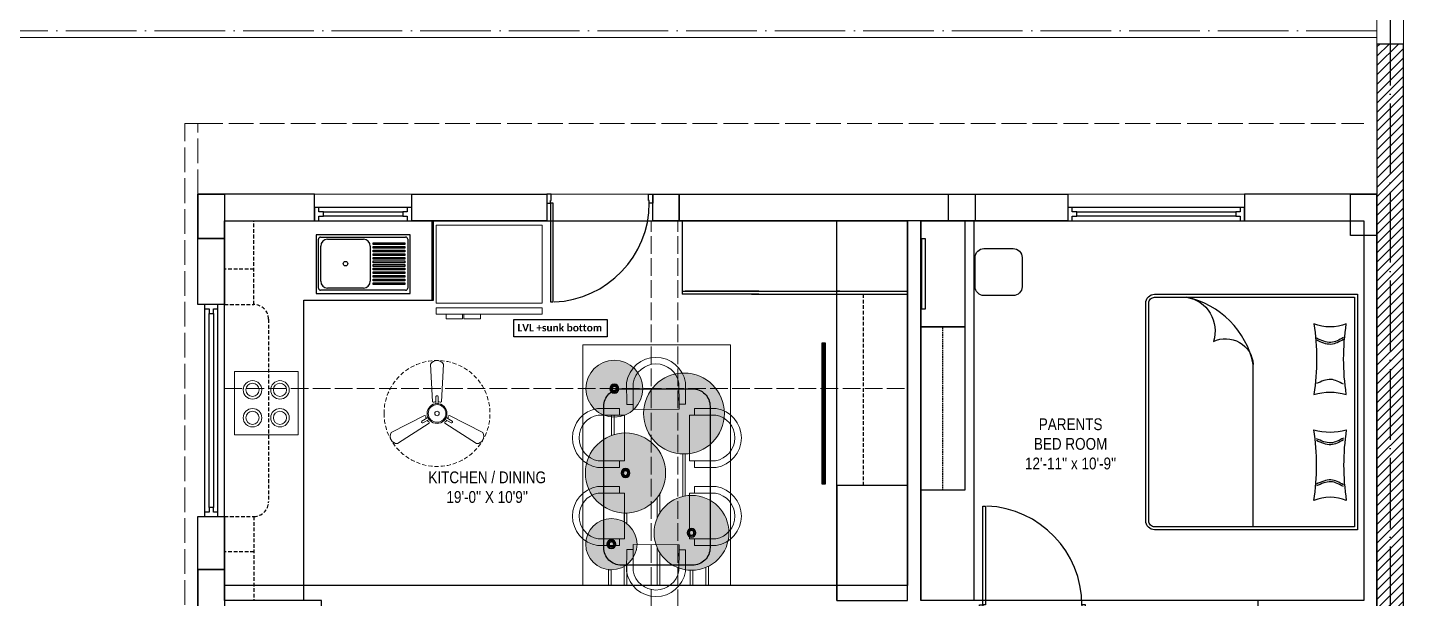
# Model space of a CAD drawing. Header units: millimetres. Extents: x 35877 to 3066687, y -650199 to -40525.
# Drawn here: x 145488.4 to 145955.8, y -179869.8 to -179675.8 of the extents above; entities that cross this region are included whole.
import ezdxf

# ---------------------------------------------------------------- set-up
doc = ezdxf.new("R2010")
doc.units = ezdxf.units.MM
doc.header["$MEASUREMENT"] = 0
for name, pattern in [('ACAD_ISO02W100', [15, 12, -3]), ('ACAD_ISO04W100', [30, 24, -3, 0, -3]), ('DASHED', [0.75, 0.5, -0.25]), ('HIDDEN', [0.375, 0.25, -0.125])]:
    doc.linetypes.add(name, pattern=pattern)
for name, color, linetype in [('AR DOOR', 40, 'Continuous'), ('AR ELE-5', 134, 'Continuous'), ('AR HATCH-7', 7, 'Continuous'), ('Labels and Texts', 8, 'Continuous'), ('str coll', 6, 'Continuous')]:
    doc.layers.add(name, color=color, linetype=linetype)
for name, color, linetype, lineweight in [('CENTERLINE ( COLUMN ) ~ DIM', 7, 'Continuous', 9), ('COLUMN', 1, 'Continuous', 30), ('dim05', 1, 'Continuous', 13), ('Dimensions', 10, 'Continuous', 0), ('Electrical', 84, 'Continuous', 30), ('FALSE CEILING', 6, 'Continuous', 30), ('FIRST FLOOR ( TEXT )', 7, 'Continuous', 9), ('FURNITURE', 32, 'Continuous', 9), ('furniture dimensions', 1, 'DASHED', 0), ('GROUND FLOOR', 7, 'Continuous', 9), ('GROUND FLOOR  ( HATCH )', 251, 'Continuous', 9), ('GROUND FLOOR  ( PLINE )', 251, 'Continuous', 30), ('Labelling', 1, 'Continuous', 25), ('NAME PLATE', 7, 'Continuous', 25), ('X_PLOT', 1, 'Continuous', 9), ('XX~SLAB ( BEAM )~ ( DIM )', 7, 'Continuous', 9)]:
    doc.layers.add(name, color=color, linetype=linetype, lineweight=lineweight)
doc.layers.add('XX~SLAB ( PLINE )', color=251, linetype='Continuous', plot=False)
doc.styles.add('century g', font='GOTHIC.TTF')
doc.styles.add('KATHA', font='swissc.ttf')

# ---------------------------------------------------------------- blocks, each defined once
blk = doc.blocks.new('*U116')
for points in [[(-40, 0), (0, 0), (0, 30), (10, 30), (10, 100), (-40, 100)], [(0, 0), (0, -1120), (30, -1120), (30, 0)], [(1160, 0), (1120, 0), (1120, 30), (1110, 30), (1110, 100), (1160, 100)]]:
    blk.add_lwpolyline(points, close=True)
at = {"layer": 'AR ELE-5', "linetype": 'ByBlock', "ltscale": 15}
blk.add_arc((-2, 1), 1122, 272.373, 359.9653, dxfattribs=at)
blk = doc.blocks.new('*U20')
for points in [[(0, 0), (0, 1120), (30, 1120), (30, 0)], [(-40, 0), (0, 0), (0, -30), (10, -30), (10, -100), (-40, -100)], [(1160, 0), (1120, 0), (1120, -30), (1110, -30), (1110, -100), (1160, -100)]]:
    blk.add_lwpolyline(points, close=True)
at = {"layer": 'AR ELE-5', "linetype": 'ByBlock', "ltscale": 15}
blk.add_arc((-2, -1), 1122, 0.0347, 87.627, dxfattribs=at)
blk = doc.blocks.new('sf sfs')
at = {"layer": 'FURNITURE', "color": 9, "true_color": 0xc7c8ca, "transparency": 33554687}
blk.add_line((3348685.97, -514612.12), (3348664.42, -514612.12), dxfattribs=at)
blk.add_lwpolyline([(3348664.42, -514612.12), (3348664.42, -514590.57), (3348685.97, -514590.57), (3348685.97, -514612.12)], dxfattribs=at)
for centre, radius in [((3348670.49, -514596.83), 3.14), ((3348670.49, -514596.83), 2.24), ((3348679.82, -514596.83), 3.14), ((3348679.82, -514596.83), 2.24), ((3348670.49, -514606.3), 3.14), ((3348670.49, -514606.3), 2.24), ((3348679.82, -514606.3), 3.14), ((3348679.82, -514606.3), 2.24)]:
    blk.add_circle(centre, radius, dxfattribs=at)
blk = doc.blocks.new('SED S')
at = {"layer": 'FURNITURE', "color": 9, "true_color": 0xc7c8ca, "transparency": 33554687, "elevation": -0.07}
for points in [[(3340618.66, -514630.85), (3340618.66, -514633.06), (3340654.66, -514633.06), (3340654.66, -514630.85)], [(3340618.66, -514634.61), (3340618.66, -514661.17), (3340654.66, -514661.17), (3340654.66, -514634.61)]]:
    blk.add_lwpolyline(points, close=True, dxfattribs=at)
at = {"layer": 'FURNITURE', "color": 9, "true_color": 0xc7c8ca, "transparency": 33554687, "elevation": -0.07, "flags": 128}
for points in [[(3340639.61, -514630.85), (3340639.61, -514629.27), (3340645.24, -514629.27), (3340645.24, -514630.85)], [(3340645.71, -514630.85), (3340645.71, -514629.27), (3340651.34, -514629.27), (3340651.34, -514630.85)]]:
    blk.add_lwpolyline(points, dxfattribs=at)
blk = doc.blocks.new('SD DSD')
at = {"layer": 'FURNITURE', "color": 9, "true_color": 0xc7c8ca, "transparency": 33554687}
for p, q in [((3348486.7, -514623.32), (3348486.68, -514619.42)), ((3348502.23, -514619.34), (3348502.25, -514623.25)), ((3348483.69, -514625.26), (3348479.79, -514625.25)), ((3348483.69, -514625.26), (3348483.66, -514640.81)), ((3348486.7, -514623.32), (3348502.25, -514623.25)), ((3348505.76, -514625.26), (3348509.66, -514625.25)), ((3348505.76, -514625.26), (3348505.79, -514640.81)), ((3348479.75, -514640.8), (3348483.66, -514640.81)), ((3348509.7, -514640.8), (3348505.79, -514640.81)), ((3348479.75, -514651.77), (3348483.66, -514651.76)), ((3348483.69, -514667.31), (3348483.66, -514651.76)), ((3348505.76, -514667.31), (3348505.79, -514651.76)), ((3348509.7, -514651.77), (3348505.79, -514651.76)), ((3348483.69, -514667.31), (3348479.79, -514667.32)), ((3348505.76, -514667.31), (3348509.66, -514667.32)), ((3348486.7, -514669.25), (3348486.68, -514673.16)), ((3348486.7, -514669.25), (3348502.25, -514669.32)), ((3348502.23, -514673.23), (3348502.25, -514669.32))]:
    blk.add_line(p, q, dxfattribs=at)
at = {"layer": 'FURNITURE', "color": 9, "true_color": 0xc7c8ca, "transparency": 33554687, "flags": 128}
for points in [[(3348502.23, -514621.56), (3348504.46, -514621.55), (3348504.42, -514614.17, 0.853613), (3348484.42, -514614.22), (3348484.46, -514621.65), (3348486.68, -514621.64)], [(3348502.22, -514619.34), (3348502.23, -514621.56), (3348502.2, -514614.36, 0.835758), (3348486.65, -514614.39), (3348486.67, -514619.42), (3348486.68, -514621.64)], [(3348481.97, -514640.8), (3348481.97, -514643.02), (3348474.58, -514643.01, -0.853613), (3348474.58, -514623.01), (3348482.01, -514623.02), (3348482.01, -514625.25)], [(3348479.75, -514640.79), (3348481.97, -514640.8), (3348474.77, -514640.78, -0.835758), (3348474.76, -514625.23), (3348479.79, -514625.24), (3348482.01, -514625.25)], [(3348507.48, -514640.8), (3348507.48, -514643.02), (3348514.87, -514643.01, 0.853613), (3348514.87, -514623.01), (3348507.44, -514623.02), (3348507.44, -514625.25)], [(3348509.7, -514640.79), (3348507.48, -514640.8), (3348514.68, -514640.78, 0.835758), (3348514.69, -514625.23), (3348509.66, -514625.24), (3348507.44, -514625.25)], [(3348481.97, -514651.77), (3348481.97, -514649.55), (3348474.58, -514649.57, 0.853613), (3348474.58, -514669.57), (3348482.01, -514669.55), (3348482.01, -514667.32)], [(3348507.48, -514651.77), (3348507.48, -514649.55), (3348514.87, -514649.57, -0.853613), (3348514.87, -514669.57), (3348507.44, -514669.55), (3348507.44, -514667.32)], [(3348479.75, -514651.78), (3348481.97, -514651.77), (3348474.77, -514651.79, 0.835758), (3348474.76, -514667.34), (3348479.79, -514667.33), (3348482.01, -514667.33)], [(3348509.7, -514651.78), (3348507.48, -514651.77), (3348514.68, -514651.79, -0.835758), (3348514.69, -514667.34), (3348509.66, -514667.33), (3348507.44, -514667.33)], [(3348502.23, -514671.01), (3348504.46, -514671.02), (3348504.42, -514678.4, -0.853613), (3348484.42, -514678.36), (3348484.46, -514670.92), (3348486.68, -514670.93)], [(3348502.22, -514673.23), (3348502.23, -514671.01), (3348502.2, -514678.21, -0.835758), (3348486.65, -514678.18), (3348486.67, -514673.16), (3348486.68, -514670.93)]]:
    blk.add_lwpolyline(points, format="xyb", dxfattribs=at)
at = {"layer": 'FURNITURE', "color": 9, "lineweight": 30, "true_color": 0xc7c8ca, "transparency": 33554687}
blk.add_lwpolyline([(3348506.78, -514676.29), (3348482.68, -514676.29, -0.414214), (3348476.68, -514670.29), (3348476.68, -514622.29, -0.414214), (3348482.68, -514616.29), (3348506.78, -514616.29, -0.414214), (3348512.78, -514622.29), (3348512.78, -514670.29, -0.414214)], format="xyb", close=True, dxfattribs=at)
blk = doc.blocks.new('aa wa')
at = {"layer": 'Electrical', "color": 18, "ltscale": 8, "true_color": 0x000000}
for radius in [1.5, 1.3, 0.904, 0.804]:
    blk.add_circle((-124.87, -99.9), radius, dxfattribs=at)
blk = doc.blocks.new('fan')
at = {"layer": 'Electrical', "lineweight": 15, "ltscale": 20}
for p, q in [((3300835.29, -509900.78), (3300836.47, -509923.43)), ((3300841.81, -509923.43), (3300842.99, -509900.78)), ((3300838.47, -509924.57), (3300838.47, -509920.25)), ((3300839.81, -509920.28), (3300839.81, -509924.57)), ((3300831.66, -509931.77), (3300811.45, -509942.07)), ((3300829.93, -509935.08), (3300833.64, -509932.93)), ((3300834.31, -509934.09), (3300830.57, -509936.25)), ((3300847.68, -509936.23), (3300843.97, -509934.09)), ((3300844.64, -509932.93), (3300848.38, -509935.09)), ((3300866.83, -509942.07), (3300846.62, -509931.77)), ((3300815.3, -509948.74), (3300834.33, -509936.39)), ((3300843.95, -509936.39), (3300862.98, -509948.74))]:
    blk.add_line(p, q, dxfattribs=at)
at = {"layer": 'Electrical', "linetype": 'DASHED', "lineweight": 15, "ltscale": 5}
blk.add_circle((3300839.14, -509930.53), 32, dxfattribs=at)
at = {"layer": 'Electrical', "lineweight": 15, "ltscale": 20}
for centre, major_axis, start_param, end_param in [((3300839.14, -509902.94), (3.12, 3.12), -0.272136, 1.842967), ((3300839.14, -509930.53), (4.24, -4.24), 3.14161, 9.424795), ((3300839.14, -509930.53), (3.77, -3.77), 1.749190548672175e-05, 6.283202799085073), ((3300837.1, -509923.08), (0.51, 0.51), 2.863014, 4.257784), ((3300839.14, -509926.42), (2.27, -2.27), 2.565057, 2.951308), ((3300839.13, -509920.5), (0.501, 0.501), -0.465536, 1.983618), ((3300839.14, -509926.42), (2.27, 2.27), 0.19032, 0.57657), ((3300841.18, -509923.08), (0.51, -0.51), 5.167028, 6.561799), ((3300830.46, -509935.55), (0.501, -0.501), 3.199655, 5.648809), ((3300831.67, -509932.49), (0.51, -0.51), 0.978238, 2.373008), ((3300835.59, -509932.58), (2.27, -2.27), 3.855511, 4.241762), ((3300835.59, -509932.58), (2.27, -2.27), 4.659452, 5.045703), ((3300833.71, -509936.02), (0.51, 0.51), -1.325776, 0.068994), ((3300839.14, -509930.53), (0.943, 0.943), 1.570814, 7.853999), ((3300844.57, -509936.02), (0.51, -0.51), 3.072633, 4.467404), ((3300842.69, -509932.58), (2.27, 2.27), 4.37911, 4.765361), ((3300842.69, -509932.58), (2.27, 2.27), 5.183051, 5.569301), ((3300846.61, -509932.49), (0.51, -0.51), 2.339416, 3.734186), ((3300847.83, -509935.54), (0.501, 0.501), 3.723254, 6.172408), ((3300815.25, -509944.32), (3.12, -3.12), 3.393055, 5.508159), ((3300863.03, -509944.32), (3.12, -3.12), 5.48745, 7.602554)]:
    blk.add_ellipse(centre, major_axis=major_axis, ratio=1, start_param=start_param, end_param=end_param, dxfattribs=at)

msp = doc.modelspace()

# ---------------------------------------------------------------- hatches: boundary and pattern name
at = {"layer": 'AR HATCH-7', "lineweight": 0, "true_color": 0x000000, "transparency": 33554656}
h = msp.add_hatch(color=18, dxfattribs=at)
h.dxf.hatch_style = 1
h.set_gradient(color1=(255, 255, 255), color2=(192, 192, 192), name='INVSPHERICAL')
edge = h.paths.add_edge_path()
edge.add_arc((145687.741, -179798.513), 9.674, 0, 360)
h = msp.add_hatch(color=18, dxfattribs=at)
h.dxf.hatch_style = 1
h.set_gradient(color1=(255, 255, 255), color2=(192, 192, 192), name='INVSPHERICAL')
edge = h.paths.add_edge_path()
edge.add_arc((145711.393, -179806.92), 13.747, 0, 360)
h = msp.add_hatch(color=18, dxfattribs=at)
h.dxf.hatch_style = 1
h.set_gradient(color1=(255, 255, 255), color2=(192, 192, 192), name='INVSPHERICAL')
edge = h.paths.add_edge_path()
edge.add_arc((145691.535, -179827.159), 13.621, 0, 360)
h = msp.add_hatch(color=18, dxfattribs=at)
h.dxf.hatch_style = 1
h.set_gradient(color1=(255, 255, 255), color2=(192, 192, 192), name='INVSPHERICAL')
h.paths.add_polyline_path([(145726.669, -179847.478, 1), (145701.237, -179847.478, 1)])
h = msp.add_hatch(color=18, dxfattribs=at)
h.dxf.hatch_style = 1
h.set_gradient(color1=(255, 255, 255), color2=(192, 192, 192), name='INVSPHERICAL')
edge = h.paths.add_edge_path()
edge.add_arc((145686.723, -179851.332), 8.704, 0, 360)
at = {"layer": 'GROUND FLOOR  ( HATCH )', "transparency": 33554687}
h = msp.add_hatch(dxfattribs=at)
h.set_pattern_fill('ANSI31', color=6, scale=18, style=0)
h.set_pattern_definition([(45, (29415.1054, -17405.746), (-1.590990258, 1.590990258), [])])
h.paths.add_polyline_path([(145955.791, -179681.42), (145946.791, -179681.42), (145946.791, -180024.92), (145955.791, -180024.92)])

# ---------------------------------------------------------------- linework, layer by layer
at = {"color": 9, "lineweight": 30, "true_color": 0xc7c8ca, "transparency": 33554687, "elevation": -0.005}
msp.add_lwpolyline([(145792.158, -179747.421), (145793.334, -179747.421), (145793.334, -179771.429), (145792.158, -179771.429)], close=True, dxfattribs=at)
at = {"layer": 'CENTERLINE ( COLUMN ) ~ DIM', "transparency": 33554687}
for p, q in [((145546.291, -179747.42, -0.005), (145555.291, -179747.42, -0.005)), ((145546.291, -179769.92, -0.005), (145555.291, -179769.92, -0.005)), ((145546.291, -179841.92, -0.005), (145555.291, -179841.92, -0.005))]:
    msp.add_line(p, q, dxfattribs=at)
at = {"layer": 'COLUMN', "transparency": 33554687, "elevation": -0.005}
for points in [[(145546.291, -179732.42), (145555.291, -179732.42), (145555.291, -179747.42), (145546.291, -179747.42)], [(145700.791, -179732.42), (145709.791, -179732.42), (145709.791, -179741.42), (145700.791, -179741.42)], [(145801.291, -179732.42), (145810.291, -179732.42), (145810.291, -179741.42), (145801.291, -179741.42)], [(145937.796, -179732.42), (145946.791, -179732.42), (145946.791, -179746.42), (145937.796, -179746.42)], [(145546.291, -179859.92), (145555.291, -179859.92), (145555.291, -179874.92), (145546.291, -179874.92)]]:
    msp.add_lwpolyline(points, close=True, dxfattribs=at)
at = {"layer": 'Electrical', "color": 152, "lineweight": 30, "true_color": 0x2776bb, "transparency": 33554687, "elevation": -0.003}
for points in [[(145758.318, -179830.9), (145758.318, -179782.922), (145759.378, -179782.922), (145759.378, -179830.9)], [(145759.189, -179783.023), (145758.504, -179783.023), (145758.504, -179830.818), (145759.189, -179830.818)], [(145759.171, -179783.041), (145758.522, -179783.041), (145758.522, -179830.799), (145759.171, -179830.799)]]:
    msp.add_lwpolyline(points, close=True, dxfattribs=at)
at = {"layer": 'FALSE CEILING', "lineweight": 5, "transparency": 33554687}
msp.add_line((145714.415, -179834.762), (145713.537, -179834.762), dxfattribs=at)
for points in [[(145677.064, -179865.42), (145727.199, -179865.42), (145727.199, -179783.594), (145677.064, -179783.594)], [(145713.48, -179860.194), (145714.358, -179860.194), (145714.358, -179865.42), (145713.48, -179865.42)]]:
    msp.add_lwpolyline(points, close=True, dxfattribs=at)
for points, elevation in [([(145686.81, -179814.383), (145686.809, -179807.463), (145687.687, -179807.463), (145687.688, -179814.092)], -0.005), ([(145710.956, -179835.12), (145710.954, -179820.668), (145711.832, -179820.668), (145711.834, -179834.94)], -0.005), ([(145702.271, -179842.454), (145702.271, -179835.541)], -0.003), ([(145703.149, -179834.275), (145703.149, -179840.771)], -0.003), ([(145691.059, -179843.785), (145691.096, -179840.78), (145691.974, -179840.78), (145691.937, -179844.363)], -0.005), ([(145703.149, -179854.185), (145703.149, -179865.421), (145702.271, -179865.421), (145702.271, -179852.502)], -0.003), ([(145691.062, -179865.42), (145691.061, -179858.497)], -0.005), ([(145691.939, -179858.301), (145691.94, -179865.42)], -0.005)]:
    msp.add_lwpolyline(points, dxfattribs=dict(at, elevation=elevation))
at = {"layer": 'FALSE CEILING', "lineweight": 5, "transparency": 33554687, "elevation": -0.005}
msp.add_lwpolyline([(145685.759, -179860.021), (145686.637, -179860.021), (145686.637, -179865.42), (145685.759, -179865.42)], close=True, dxfattribs=at)
at = {"layer": 'FALSE CEILING', "lineweight": 5, "transparency": 33554687}
for points in [[(145718.783, -179865.42), (145718.782, -179859.241)], [(145719.66, -179858.841), (145719.661, -179865.42)]]:
    msp.add_lwpolyline(points, dxfattribs=at)
for centre, radius in [((145687.741, -179798.513), 9.674), ((145711.393, -179806.92, -0.005), 13.747), ((145691.535, -179827.159, -0.005), 13.621), ((145713.953, -179847.478), 12.716), ((145686.723, -179851.332), 8.704)]:
    msp.add_circle(centre, radius, dxfattribs=at)
at = {"layer": 'FURNITURE', "color": 9, "linetype": 'HIDDEN', "lineweight": 30, "ltscale": 5, "true_color": 0xc7c8ca, "transparency": 33554687}
for p, q in [((145565.291, -179769.92, -0.005), (145565.291, -179741.42, -0.005)), ((145772.291, -179766.42, -0.005), (145772.291, -179831.419, -0.005)), ((145555.291, -179769.92, -0.005), (145565.291, -179769.92, -0.005)), ((145570.291, -179774.92, -0.005), (145570.291, -179836.92, -0.005)), ((145555.291, -179841.92, -0.005), (145565.291, -179841.92, -0.005)), ((145565.291, -179841.92, -0.005), (145565.291, -179870.42, -0.005))]:
    msp.add_line(p, q, dxfattribs=at)
at = {"layer": 'FURNITURE', "color": 9, "lineweight": 30, "ltscale": 0.4, "true_color": 0xc7c8ca, "transparency": 33554687}
for p, q in [((145626.272, -179768.42, -0.005), (145626.272, -179741.42, -0.005)), ((145582.291, -179870.42, -0.005), (145582.291, -179768.42, -0.005)), ((145582.291, -179768.42, -0.005), (145626.272, -179768.42, -0.005))]:
    msp.add_line(p, q, dxfattribs=at)
at = {"layer": 'FURNITURE', "color": 9, "lineweight": 30, "true_color": 0xc7c8ca, "transparency": 33554687}
for p, q in [((145710.791, -179741.42, -0.005), (145710.791, -179766.42, -0.005)), ((145763.291, -179766.42, -0.005), (145763.291, -179741.42, -0.005)), ((145587.177, -179764.294, -0.006), (145587.177, -179747.753, -0.006)), ((145587.951, -179746.979, -0.006), (145616.799, -179746.979, -0.006)), ((145590.309, -179747.753, -0.006), (145602.475, -179747.753, -0.006)), ((145617.574, -179747.753, -0.006), (145617.574, -179764.294, -0.006)), ((145587.985, -179761.971, -0.006), (145587.985, -179750.077, -0.006)), ((145604.799, -179750.077, -0.006), (145604.799, -179761.971, -0.006)), ((145616.799, -179765.069, -0.006), (145587.951, -179765.069, -0.006)), ((145602.475, -179764.294, -0.006), (145590.309, -179764.294, -0.006)), ((145710.791, -179765.42, -0.005), (145787.291, -179765.42, -0.005)), ((145736.792, -179766.421, -0.005), (145710.791, -179766.42, -0.005)), ((145736.789, -179765.42, -0.005), (145711.789, -179765.42, -0.005)), ((145734.292, -179766.42, -0.005), (145787.291, -179766.42, -0.005)), ((145763.291, -179765.42, -0.005), (145787.291, -179765.42, -0.005)), ((145764.291, -179765.42, -0.005), (145763.291, -179765.42, -0.005)), ((145763.291, -179870.42, -0.005), (145763.291, -179766.42, -0.005)), ((145904.766, -179845.429, -0.005), (145904.766, -179790.236, -0.005))]:
    msp.add_line(p, q, dxfattribs=at)
at = {"layer": 'FURNITURE', "color": 9, "linetype": 'DASHED', "lineweight": 30, "true_color": 0xc7c8ca, "transparency": 33554687}
msp.add_line((145799.262, -179833.008, -0.005), (145799.262, -179777.447, -0.005), dxfattribs=at)
at = {"layer": 'FURNITURE', "color": 9, "lineweight": 30, "true_color": 0xc7c8ca, "transparency": 33554687}
for points, elevation in [([(145791.791, -179741.42), (145806.732, -179741.42), (145806.732, -179777.447), (145791.791, -179777.447)], -0.005), ([(145586.392, -179766.204), (145618.392, -179766.204), (145618.392, -179746.204), (145586.392, -179746.204)], -0.006), ([(145605.822, -179748.933), (145616.551, -179748.933), (145616.551, -179749.52), (145605.822, -179749.52)], -0.006), ([(145605.822, -179750.169), (145616.551, -179750.169), (145616.551, -179750.756), (145605.822, -179750.756)], -0.006), ([(145605.822, -179751.405), (145616.551, -179751.405), (145616.551, -179751.992), (145605.822, -179751.992)], -0.006), ([(145605.822, -179752.641), (145616.551, -179752.641), (145616.551, -179753.228), (145605.822, -179753.228)], -0.006), ([(145605.822, -179753.877), (145616.551, -179753.877), (145616.551, -179754.464), (145605.822, -179754.464)], -0.006), ([(145605.822, -179755.112), (145616.551, -179755.112), (145616.551, -179755.699), (145605.822, -179755.699)], -0.006), ([(145605.822, -179756.348), (145616.551, -179756.348), (145616.551, -179756.935), (145605.822, -179756.935)], -0.006), ([(145605.822, -179757.584), (145616.551, -179757.584), (145616.551, -179758.171), (145605.822, -179758.171)], -0.006), ([(145605.822, -179758.82), (145616.551, -179758.82), (145616.551, -179759.407), (145605.822, -179759.407)], -0.006), ([(145605.822, -179760.056), (145616.551, -179760.056), (145616.551, -179760.643), (145605.822, -179760.643)], -0.006), ([(145605.822, -179761.292), (145616.551, -179761.292), (145616.551, -179761.879), (145605.822, -179761.879)], -0.006), ([(145605.822, -179762.527), (145616.551, -179762.527), (145616.551, -179763.114), (145605.822, -179763.114)], -0.006), ([(145791.791, -179777.447), (145806.732, -179777.447), (145806.732, -179833.008), (145791.791, -179833.008)], -0.005), ([(145763.291, -179870.42), (145787.291, -179870.42), (145787.291, -179831.419), (145763.291, -179831.419)], -0.005)]:
    msp.add_lwpolyline(points, close=True, dxfattribs=dict(at, elevation=elevation))
for points, elevation in [([(145813.268, -179750.911), (145823.236, -179750.911, -0.4142136), (145826.236, -179753.911), (145826.236, -179763.867, -0.4142136), (145823.236, -179766.867), (145813.268, -179766.867, -0.4142136), (145810.268, -179763.867), (145810.268, -179753.911, -0.4142136)], -0.005), ([(145868.262, -179843.429), (145868.262, -179769.429, -0.4142136), (145871.262, -179766.429), (145940.192, -179766.429), (145940.192, -179846.429), (145871.262, -179846.429, -0.4142136)], -0.005), ([(145869.262, -179843.429), (145869.262, -179769.429, -0.4142136), (145871.262, -179767.429), (145939.192, -179767.429), (145939.192, -179845.429), (145871.262, -179845.429, -0.4142136)], -0.005), ([(145891.244, -179782.44, -0.5279651), (145904.766, -179790.236, 0.2964894), (145882.123, -179767.429, -0.4593765), (145891.244, -179782.44)], -0.005), ([(145925.372, -179800.42, -0.1371628), (145936.372, -179800.42, -0.0757258), (145936.372, -179776.42, -0.203137), (145925.372, -179776.42, -0.0741156)], -0.011), ([(145925.372, -179812.501, 0.1371628), (145936.372, -179812.501, 0.0757258), (145936.372, -179836.501, 0.203137), (145925.372, -179836.501, 0.0741156)], -0.011)]:
    msp.add_lwpolyline(points, format="xyb", close=True, dxfattribs=dict(at, elevation=elevation))
at = {"layer": 'FURNITURE', "color": 9, "linetype": 'HIDDEN', "lineweight": 30, "ltscale": 5, "true_color": 0xc7c8ca, "transparency": 33554687, "elevation": -0.005}
for points in [[(145555.291, -179769.92), (145565.291, -179769.92), (145565.291, -179757.926), (145555.291, -179757.926)], [(145555.291, -179841.92), (145565.291, -179841.92), (145565.291, -179853.915), (145555.291, -179853.915)]]:
    msp.add_lwpolyline(points, close=True, dxfattribs=at)
at = {"layer": 'FURNITURE', "color": 9, "lineweight": 30, "true_color": 0xc7c8ca, "transparency": 33554687}
msp.add_circle((145596.392, -179756.024, -0.006), 0.762, dxfattribs=at)
for centre, radius, start, end in [((145587.951, -179747.753, -0.006), 0.775, 90, 180), ((145590.309, -179750.077, -0.006), 2.324, 90, 180), ((145602.475, -179750.077, -0.006), 2.324, 0, 90), ((145616.799, -179747.753, -0.006), 0.775, 0, 90), ((145590.309, -179761.971, -0.006), 2.324, 180, 270), ((145602.475, -179761.971, -0.006), 2.324, 270, 0), ((145587.951, -179764.294, -0.006), 0.775, 180, 270), ((145616.799, -179764.294, -0.006), 0.775, 270, 0)]:
    msp.add_arc(centre, radius, start, end, dxfattribs=at)
at = {"layer": 'FURNITURE', "color": 9, "linetype": 'HIDDEN', "lineweight": 30, "ltscale": 5, "true_color": 0xc7c8ca, "transparency": 33554687}
for centre, start, end in [((145565.291, -179774.92, -0.005), 0, 90), ((145565.291, -179836.92, -0.005), 270, 0)]:
    msp.add_arc(centre, 5, start, end, dxfattribs=at)
at = {"layer": 'FURNITURE', "color": 9, "lineweight": 30, "true_color": 0xc7c8ca, "transparency": 33554687}
for points in [[(145935.397, -179781.161, -0.011), (145933.98, -179781.933, -0.011), (145930.986, -179783.564, -0.011), (145927.869, -179782.124, -0.011), (145926.228, -179781.365, -0.011)], [(145935.397, -179781.806, -0.011), (145933.98, -179782.578, -0.011), (145930.986, -179784.209, -0.011), (145927.869, -179782.768, -0.011), (145926.228, -179782.01, -0.011)], [(145935.397, -179796.997, -0.011), (145933.98, -179796.225, -0.011), (145930.986, -179794.594, -0.011), (145927.869, -179796.035, -0.011), (145926.228, -179796.794, -0.011)], [(145935.397, -179815.278, -0.011), (145933.98, -179816.05, -0.011), (145930.986, -179817.681, -0.011), (145927.869, -179816.24, -0.011), (145926.228, -179815.482, -0.011)], [(145935.397, -179815.923, -0.011), (145933.98, -179816.695, -0.011), (145930.986, -179818.326, -0.011), (145927.869, -179816.885, -0.011), (145926.228, -179816.127, -0.011)], [(145935.397, -179831.114, -0.011), (145933.98, -179830.342, -0.011), (145930.986, -179828.711, -0.011), (145927.869, -179830.152, -0.011), (145926.228, -179830.911, -0.011)], [(145935.397, -179831.759, -0.011), (145933.98, -179830.987, -0.011), (145930.986, -179829.356, -0.011), (145927.869, -179830.797, -0.011), (145926.228, -179831.555, -0.011)]]:
    msp.add_open_spline(points, degree=3, knots=[0, 0, 0, 0, 4.5779171, 9.671137, 9.671137, 9.671137, 9.671137], dxfattribs=at)
at = {"layer": 'furniture dimensions', "color": 6, "linetype": 'Continuous', "lineweight": 30, "transparency": 33554687}
msp.add_line((145809.791, -179741.42, -0.005), (145809.791, -179870.42, -0.005), dxfattribs=at)
at = {"layer": 'furniture dimensions', "color": 6, "linetype": 'Continuous', "lineweight": 30, "transparency": 33554687, "elevation": -0.005}
for points in [[(145555.291, -179741.42), (145787.291, -179741.42), (145787.291, -179865.42), (145555.291, -179865.42)], [(145791.791, -179741.42), (145942.291, -179741.42), (145942.291, -179870.42), (145791.791, -179870.42)]]:
    msp.add_lwpolyline(points, close=True, dxfattribs=at)
at = {"layer": 'furniture dimensions', "color": 18, "lineweight": 0, "true_color": 0x000000, "transparency": 33554687, "elevation": -0.005}
msp.add_lwpolyline([(145791.791, -179741.42), (145942.291, -179741.42), (145942.291, -179870.42), (145791.791, -179870.42)], close=True, dxfattribs=at)
at = {"layer": 'GROUND FLOOR', "transparency": 33554687}
for p, q in [((145946.791, -179641.371, -0.005), (145946.791, -180162.304, -0.005)), ((145946.791, -179641.371, -0.005), (145946.791, -179732.42, -0.005)), ((145955.791, -179641.371, -0.005), (145955.791, -180162.304, -0.005)), ((145451.041, -179679.17, -0.005), (145946.791, -179679.17, -0.005)), ((145946.791, -179732.42, -0.005), (145546.291, -179732.42, -0.005)), ((145664.791, -179732.42, -0.005), (145664.791, -179741.42, -0.005)), ((145700.791, -179732.42, -0.005), (145700.791, -179741.42, -0.005)), ((145709.791, -179732.42, -0.005), (145709.791, -179741.42, -0.005)), ((145841.791, -179732.42, -0.005), (145841.791, -179741.42, -0.005)), ((145901.791, -179732.42, -0.005), (145901.791, -179741.42, -0.005)), ((145555.291, -179741.42, -0.005), (145555.291, -179861.42, -0.005)), ((145664.791, -179741.42, -0.005), (145555.291, -179741.42, -0.005)), ((145783.291, -179741.42, -0.005), (145700.791, -179741.42, -0.005)), ((145937.791, -179741.42, -0.005), (145787.791, -179741.42, -0.005)), ((145555.291, -179769.92, -0.005), (145546.291, -179769.92, -0.005)), ((145555.291, -179841.92, -0.005), (145546.291, -179841.92, -0.005))]:
    msp.add_line(p, q, dxfattribs=at)
at = {"layer": 'GROUND FLOOR', "color": 1, "linetype": 'ACAD_ISO04W100', "transparency": 33554687}
msp.add_line((145951.291, -179641.371, -0.005), (145951.291, -180024.92, -0.005), dxfattribs=at)
at = {"layer": 'GROUND FLOOR', "linetype": 'ACAD_ISO02W100', "ltscale": 0.7, "transparency": 33554687}
msp.add_line((145546.291, -179732.42, -0.005), (145546.291, -179708.42, -0.005), dxfattribs=at)
at = {"layer": 'GROUND FLOOR', "color": 1, "linetype": 'ACAD_ISO04W100', "transparency": 33554687, "elevation": -0.005}
msp.add_lwpolyline([(145946.791, -179676.92), (145448.791, -179676.92), (145448.791, -180139.42), (145946.791, -180139.42)], dxfattribs=at)
at = {"layer": 'GROUND FLOOR', "color": 6, "lineweight": 30, "transparency": 33554687, "elevation": -0.005}
msp.add_lwpolyline([(145955.791, -179681.42), (145946.791, -179681.42), (145946.791, -180024.92), (145955.791, -180024.92)], close=True, dxfattribs=at)
at = {"layer": 'GROUND FLOOR', "color": 1, "linetype": 'ACAD_ISO02W100', "ltscale": 0.7, "transparency": 33554687, "elevation": -0.005}
msp.add_lwpolyline([(145705.291, -180024.92), (145705.291, -180060.92), (145541.791, -180060.92), (145541.791, -179708.42), (145546.291, -179708.42)], dxfattribs=at)
at = {"layer": 'GROUND FLOOR', "linetype": 'ACAD_ISO02W100', "ltscale": 0.7, "transparency": 33554687, "elevation": -0.005}
msp.add_lwpolyline([(145546.291, -179708.42), (145942.291, -179708.42)], dxfattribs=at)
at = {"layer": 'GROUND FLOOR  ( PLINE )', "transparency": 33554687}
for p, q in [((145709.791, -179732.42, -0.005), (145841.791, -179732.42, -0.005)), ((145709.791, -179741.42, -0.005), (145709.791, -179732.42, -0.005)), ((145841.791, -179732.42, -0.005), (145841.791, -179741.42, -0.005)), ((145783.291, -179741.42, -0.005), (145709.791, -179741.42, -0.005)), ((145841.791, -179741.42, -0.005), (145783.291, -179741.42, -0.005)), ((145787.291, -179870.42, -0.005), (145787.291, -179741.42, -0.005)), ((145791.791, -179741.42, -0.005), (145791.791, -179870.42, -0.005))]:
    msp.add_line(p, q, dxfattribs=at)
at = {"layer": 'GROUND FLOOR  ( PLINE )', "transparency": 33554687, "elevation": -0.005}
for points in [[(145585.892, -179732.42), (145546.291, -179732.42), (145546.291, -179747.42), (145555.291, -179747.42), (145555.291, -179741.42), (145585.892, -179741.42)], [(145618.892, -179732.42), (145664.791, -179732.42), (145664.791, -179741.42), (145618.892, -179741.42)], [(145946.791, -179732.42), (145901.791, -179732.42), (145901.791, -179741.42), (145942.291, -179741.42), (145942.291, -179870.42), (145906.295, -179870.419), (145906.295, -179874.919), (145937.791, -179874.92), (145937.791, -180002.42), (145904.791, -180002.42), (145904.791, -180006.92), (145937.791, -180006.92), (145937.791, -180024.92), (145946.791, -180024.92)], [(145555.291, -179769.92), (145546.291, -179769.92), (145546.291, -179747.42), (145555.291, -179747.42)], [(145555.291, -179859.92), (145546.291, -179859.92), (145546.291, -179841.92), (145555.291, -179841.92)], [(145555.291, -179874.92), (145588.235, -179874.92), (145588.235, -179870.42), (145555.291, -179870.42), (145555.291, -179859.92), (145546.291, -179859.92), (145546.291, -179910.92), (145555.291, -179910.92)]]:
    msp.add_lwpolyline(points, close=True, dxfattribs=at)
at = {"layer": 'Labelling', "color": 251, "linetype": 'ACAD_ISO02W100', "lineweight": 0, "ltscale": 0.5, "true_color": 0x636466, "transparency": 33554687}
for p, q in [((145700.291, -180015.17, -0.005), (145700.291, -179741.42, -0.005)), ((145709.291, -180015.17, -0.005), (145709.291, -179741.42, -0.005)), ((145555.291, -179798.42, -0.005), (145787.291, -179798.42, -0.005)), ((145555.291, -179865.42, -0.005), (145700.409, -179865.42, -0.005))]:
    msp.add_line(p, q, dxfattribs=at)
at = {"layer": 'Labelling', "color": 251, "linetype": 'ACAD_ISO02W100', "lineweight": 0, "ltscale": 10, "true_color": 0x636466, "transparency": 33554687}
msp.add_line((145809.791, -179741.42, -0.005), (145809.791, -179870.42, -0.005), dxfattribs=at)
at = {"layer": 'Labels and Texts', "color": 1, "lineweight": 30, "ltscale": 0.3, "transparency": 33554687}
msp.add_lwpolyline([(145653.588, -179774.997), (145685.33, -179774.997), (145685.33, -179780.891), (145653.588, -179780.891)], close=True, dxfattribs=at)
at = {"layer": 'X_PLOT', "linetype": 'ACAD_ISO04W100', "lineweight": 30, "transparency": 33554687}
msp.add_line((145951.291, -179641.371, -0.005), (145951.291, -180137.17, -0.005), dxfattribs=at)
at = {"layer": 'XX~SLAB ( BEAM )~ ( DIM )', "color": 9, "lineweight": 30, "true_color": 0xc7c8ca, "transparency": 33554687}
for p, q in [((145625.791, -179768.42, -0.005), (145625.791, -179741.42, -0.005)), ((145582.291, -179870.42, -0.005), (145582.291, -179768.42, -0.005)), ((145582.291, -179768.42, -0.005), (145625.791, -179768.42, -0.005))]:
    msp.add_line(p, q, dxfattribs=at)
at = {"layer": 'XX~SLAB ( PLINE )', "transparency": 33554687, "elevation": -0.005}
for points in [[(145585.892, -179741.42), (145587.392, -179741.42), (145587.392, -179739.92), (145588.892, -179739.92), (145588.892, -179738.42), (145615.892, -179738.42), (145615.892, -179739.92), (145617.392, -179739.92), (145617.392, -179741.42), (145618.892, -179741.42), (145618.892, -179736.92), (145617.392, -179736.92), (145617.392, -179738.42), (145615.892, -179738.42), (145615.892, -179739.92), (145588.892, -179739.92), (145588.892, -179738.42), (145587.392, -179738.42), (145587.392, -179736.92), (145585.892, -179736.92), (145585.892, -179741.42), (145618.892, -179741.42), (145618.892, -179736.92), (145585.892, -179736.92)], [(145901.791, -179736.92), (145900.291, -179736.92), (145900.291, -179738.42), (145898.791, -179738.42), (145898.791, -179739.92), (145844.791, -179739.92), (145844.791, -179738.42), (145843.291, -179738.42), (145843.291, -179736.92), (145841.791, -179736.92), (145841.791, -179741.42), (145843.291, -179741.42), (145843.291, -179739.92), (145844.791, -179739.92), (145844.791, -179738.42), (145898.791, -179738.42), (145898.791, -179739.92), (145900.291, -179739.92), (145900.291, -179741.42), (145901.791, -179741.42), (145901.791, -179736.92), (145841.791, -179736.92), (145841.791, -179741.42), (145901.791, -179741.42)], [(145553.041, -179841.92), (145553.041, -179840.42), (145551.541, -179840.42), (145551.541, -179838.92), (145550.041, -179838.92), (145550.041, -179772.92), (145551.541, -179772.92), (145551.541, -179771.42), (145553.041, -179771.42), (145553.041, -179769.92), (145548.541, -179769.92), (145548.541, -179771.42), (145550.041, -179771.42), (145550.041, -179772.92), (145551.541, -179772.92), (145551.541, -179838.92), (145550.041, -179838.92), (145550.041, -179840.42), (145548.541, -179840.42), (145548.541, -179841.92), (145553.041, -179841.92), (145553.041, -179769.92), (145548.541, -179769.92), (145548.541, -179841.92)]]:
    msp.add_lwpolyline(points, close=True, dxfattribs=at)

# ---------------------------------------------------------------- block references
at = {"color": 9, "lineweight": 30, "true_color": 0xc7c8ca, "transparency": 33554687, "rotation": 180}
msp.add_blockref('SED S', (3486281.884, -694404.088, 0.065), dxfattribs=at)
at = {"color": 9, "lineweight": 30, "true_color": 0xc7c8ca, "transparency": 33554687}
msp.add_blockref('sf sfs', (-3203105.677, 334797.923, -0.005), dxfattribs=at)
at = {"layer": 'AR DOOR', "linetype": 'ByBlock', "lineweight": -2, "transparency": 33554687, "extrusion": (0, 0, -1), "xscale": -0.02999999999997555, "yscale": 0.02999999999997555, "zscale": -0.02999999999997555}
for name, p in [('*U116', (-145665.991, -179735.42, 0.005)), ('*U20', (-145812.953, -179871.987, 0.005))]:
    msp.add_blockref(name, p, dxfattribs=at)
at = {"layer": 'dim05', "color": 1, "lineweight": 35, "transparency": 33554687, "xscale": -0.5625052429282242, "yscale": 0.5625052429282242, "zscale": 0.5625052429282242}
msp.add_blockref('fan', (2002366.817, 107031.675, -0.005), dxfattribs=at)
at = {"layer": 'Dimensions', "lineweight": 0, "transparency": 33554687, "xscale": -1, "rotation": 90}
for p in [(145587.84, -179923.382), (145591.633, -179952.028, -0.005), (145614.051, -179972.347), (145586.821, -179976.202)]:
    msp.add_blockref('aa wa', p, dxfattribs=at)
at = {"layer": 'str coll', "color": 9, "lineweight": 30, "true_color": 0xc7c8ca, "transparency": 33554687}
msp.add_blockref('SD DSD', (-3202792.538, 334817.789, -0.005), dxfattribs=at)

# ---------------------------------------------------------------- texts
at = {"layer": 'FIRST FLOOR ( TEXT )', "transparency": 33554687, "char_height": 4, "attachment_point": 5, "style": 'KATHA'}
for s, insert in [("PARENTS \\PBED ROOM\\P12'-11'' x 10'-9''", (145842.715, -179817.276, -0.005)), ("KITCHEN / DINING\\P19'-0'' X 10'9''", (145644.54, -179831.983, -0.005))]:
    msp.add_mtext(s, dxfattribs=dict(at, insert=insert))
at = {"layer": 'NAME PLATE', "color": 251, "true_color": 0x636466, "transparency": 33554687, "insert": (145669.188, -179777.809), "char_height": 2.5, "attachment_point": 5, "style": 'century g'}
msp.add_mtext_dynamic_manual_height_columns('{\\fCalibri|b1|i0|c0|p34;\\C256;\\c0;LVL +sunk bottom}', width=51.71911, gutter_width=1, heights=[0], dxfattribs=at)

doc.saveas('drawing.dxf')
